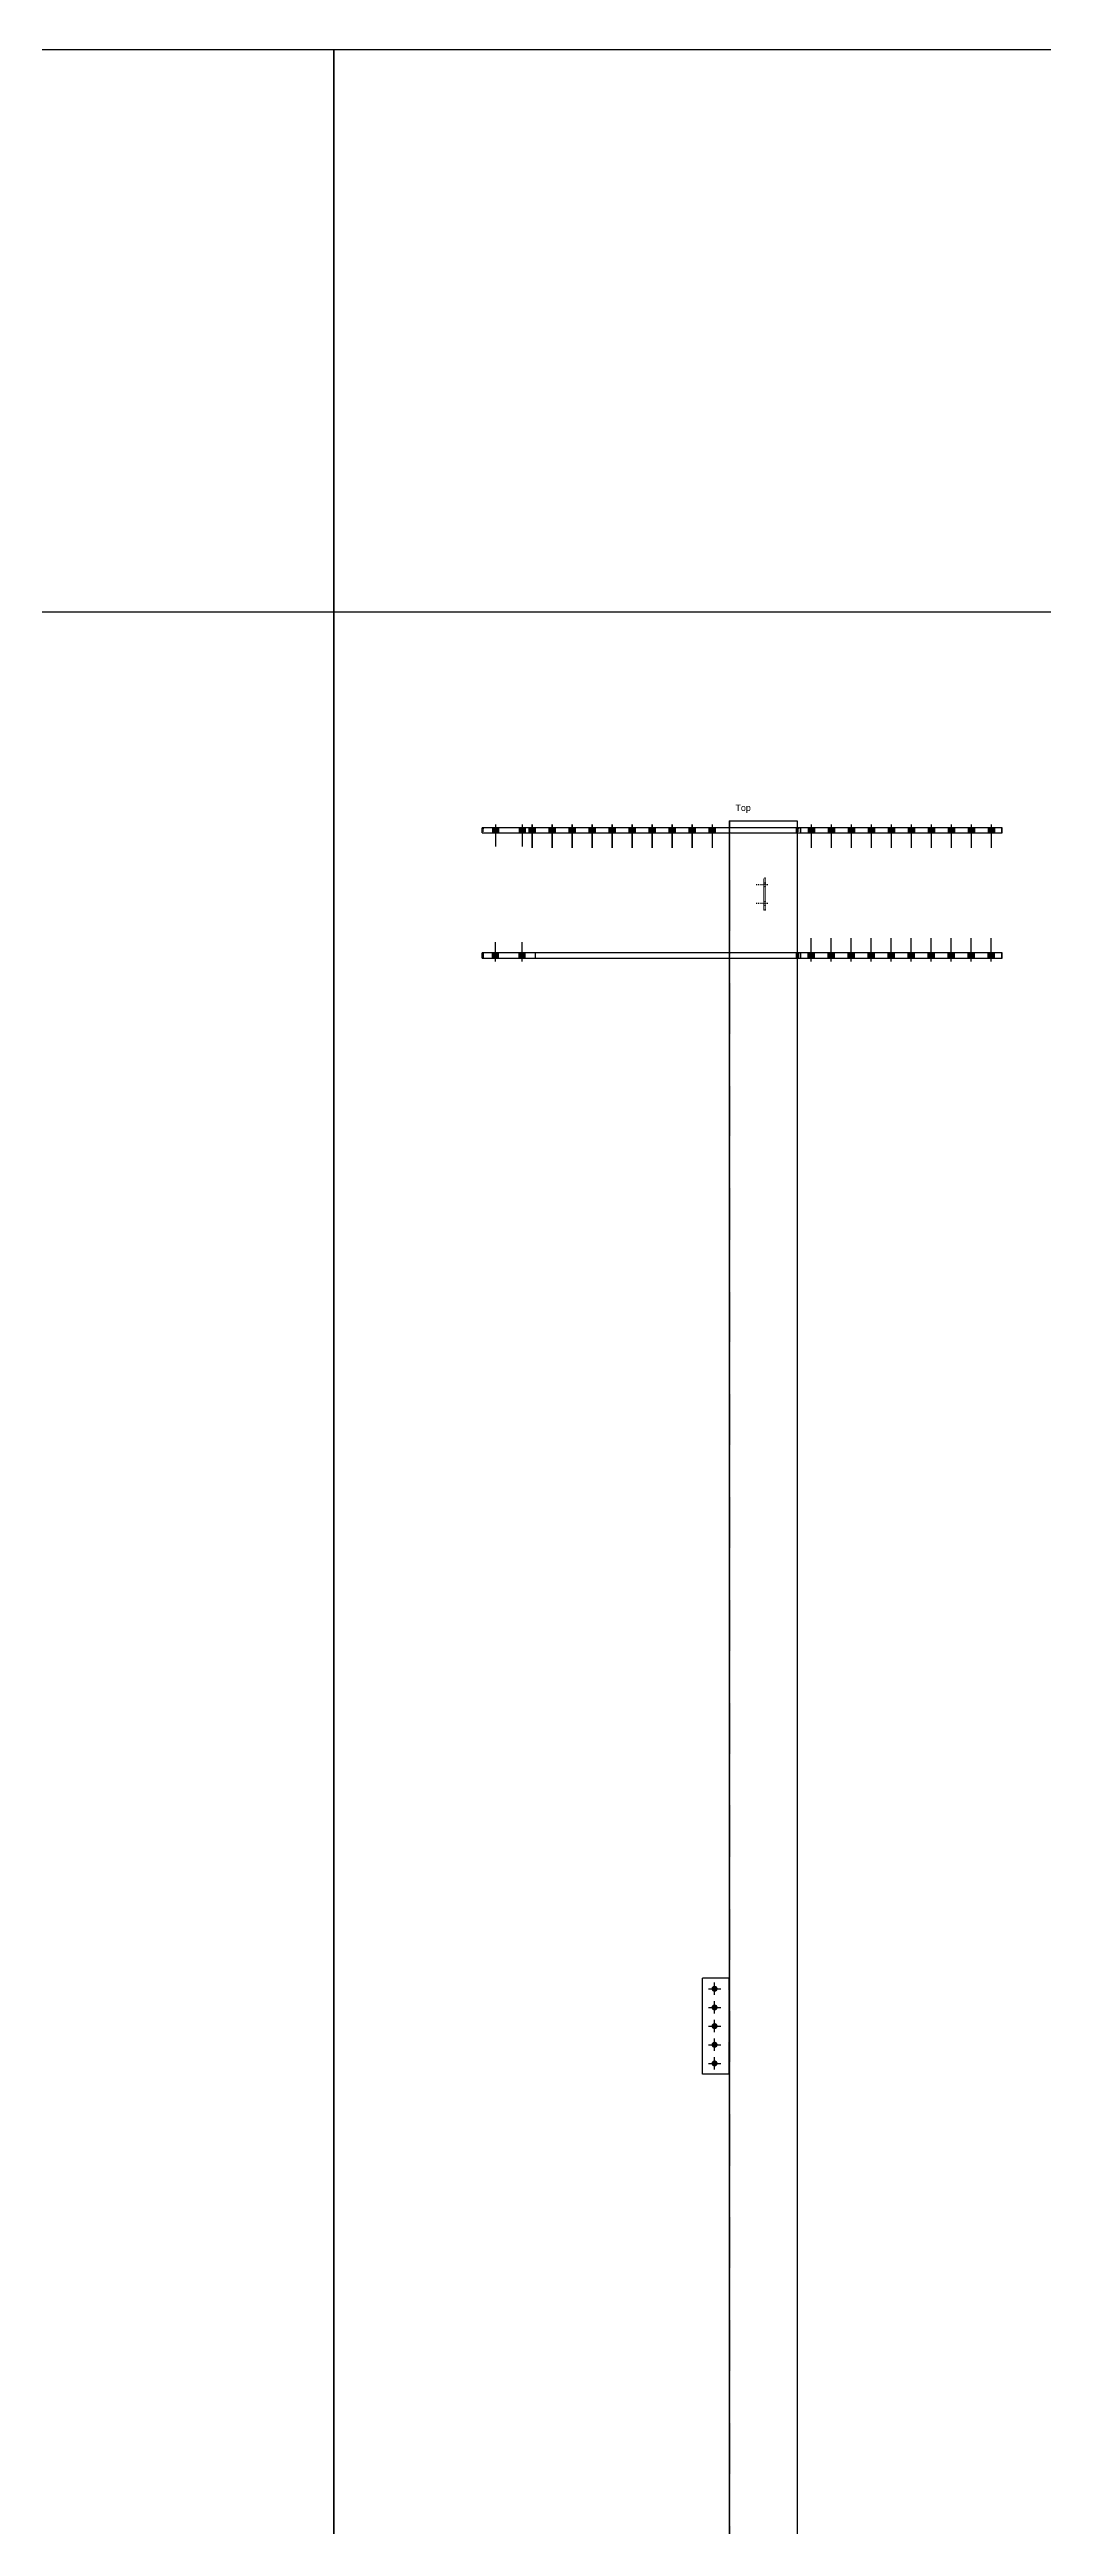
# Model space of a CAD drawing. Header units: millimetres. Extents: x 15962 to 71432, y 9666 to 72266.
# Drawn here: x 56564 to 60291, y 37761 to 47051 of the extents above; entities that cross this region are included whole.
import ezdxf

# ---------------------------------------------------------------- set-up
doc = ezdxf.new("R2010")
doc.units = ezdxf.units.MM
doc.header["$LTSCALE"] = 2
doc.linetypes.add('DXK_LINE_DOT1', pattern=[1.8814, 0.9407, -0.9407])
doc.linetypes.add('DXK_LINE_DOT2', pattern=[3.9198, 1.9599, -1.9599])
doc.styles.add('Arial', font='arial.ttf', dxfattribs={"height": 0.2})

msp = doc.modelspace()

# ---------------------------------------------------------------- hatches: boundary and pattern name
at = {"linetype": 'Continuous'}
for points in [[(58248.1021, 44131.288), (58225.1021, 44131.288), (58225.1021, 44112.288), (58248.1021, 44112.288)], [(58248.1021, 44131.288), (58225.1021, 44131.288), (58225.1021, 44112.288), (58248.1021, 44112.288)], [(58248.1021, 44131.288), (58225.1021, 44131.288), (58225.1021, 44112.288), (58248.1021, 44112.288)], [(58248.1021, 44131.288), (58225.1021, 44131.288), (58225.1021, 44112.288), (58248.1021, 44112.288)], [(58248.1021, 44131.288), (58225.1021, 44131.288), (58225.1021, 44112.288), (58248.1021, 44112.288)], [(58248.1021, 44131.288), (58225.1021, 44131.288), (58225.1021, 44112.288), (58248.1021, 44112.288)], [(58248.1021, 44131.288), (58225.1021, 44131.288), (58225.1021, 44112.288), (58248.1021, 44112.288)], [(58348.1021, 44131.288), (58325.1021, 44131.288), (58325.1021, 44112.288), (58348.1021, 44112.288)], [(58348.1021, 44131.288), (58325.1021, 44131.288), (58325.1021, 44112.288), (58348.1021, 44112.288)], [(58348.1021, 44131.288), (58325.1021, 44131.288), (58325.1021, 44112.288), (58348.1021, 44112.288)], [(58348.1021, 44131.288), (58325.1021, 44131.288), (58325.1021, 44112.288), (58348.1021, 44112.288)], [(58348.1021, 44131.288), (58325.1021, 44131.288), (58325.1021, 44112.288), (58348.1021, 44112.288)], [(58348.1021, 44131.288), (58325.1021, 44131.288), (58325.1021, 44112.288), (58348.1021, 44112.288)], [(58348.1021, 44131.288), (58325.1021, 44131.288), (58325.1021, 44112.288), (58348.1021, 44112.288)], [(58384.4492, 44131.288), (58361.4492, 44131.288), (58361.4492, 44112.288), (58384.4492, 44112.288)], [(58384.8582, 44131.288), (58361.8582, 44131.288), (58361.8582, 44112.288), (58384.8582, 44112.288)], [(58459.449, 44131.288), (58436.449, 44131.288), (58436.449, 44112.288), (58459.449, 44112.288)], [(58459.8579, 44131.288), (58436.8579, 44131.288), (58436.8579, 44112.288), (58459.8579, 44112.288)], [(58534.4487, 44131.288), (58511.4487, 44131.288), (58511.4487, 44112.288), (58534.4487, 44112.288)], [(58534.8576, 44131.288), (58511.8576, 44131.288), (58511.8576, 44112.288), (58534.8576, 44112.288)], [(58609.4484, 44131.288), (58586.4484, 44131.288), (58586.4484, 44112.288), (58609.4484, 44112.288)], [(58609.8574, 44131.288), (58586.8574, 44131.288), (58586.8574, 44112.288), (58609.8574, 44112.288)], [(58684.4481, 44131.288), (58661.4481, 44131.288), (58661.4481, 44112.288), (58684.4481, 44112.288)], [(58684.8571, 44131.288), (58661.8571, 44131.288), (58661.8571, 44112.288), (58684.8571, 44112.288)], [(58759.4478, 44131.288), (58736.4478, 44131.288), (58736.4478, 44112.288), (58759.4478, 44112.288)], [(58759.8568, 44131.288), (58736.8568, 44131.288), (58736.8568, 44112.288), (58759.8568, 44112.288)], [(58834.4476, 44131.288), (58811.4476, 44131.288), (58811.4476, 44112.288), (58834.4476, 44112.288)], [(58834.8565, 44131.288), (58811.8565, 44131.288), (58811.8565, 44112.288), (58834.8565, 44112.288)], [(58909.4473, 44131.288), (58886.4473, 44131.288), (58886.4473, 44112.288), (58909.4473, 44112.288)], [(58909.8562, 44131.288), (58886.8562, 44131.288), (58886.8562, 44112.288), (58909.8562, 44112.288)], [(58984.447, 44131.288), (58961.447, 44131.288), (58961.447, 44112.288), (58984.447, 44112.288)], [(58984.856, 44131.288), (58961.856, 44131.288), (58961.856, 44112.288), (58984.856, 44112.288)], [(59059.4467, 44131.288), (59036.4467, 44131.288), (59036.4467, 44112.288), (59059.4467, 44112.288)], [(59059.8557, 44131.288), (59036.8557, 44131.288), (59036.8557, 44112.288), (59059.8557, 44112.288)], [(59431.5801, 44131.288), (59408.5801, 44131.288), (59408.5801, 44112.288), (59431.5801, 44112.288)], [(59431.6503, 44131.288), (59408.6503, 44131.288), (59408.6503, 44112.288), (59431.6503, 44112.288)], [(59506.5801, 44131.288), (59483.5801, 44131.288), (59483.5801, 44112.288), (59506.5801, 44112.288)], [(59506.6503, 44131.288), (59483.6503, 44131.288), (59483.6503, 44112.288), (59506.6503, 44112.288)], [(59581.5801, 44131.288), (59558.5801, 44131.288), (59558.5801, 44112.288), (59581.5801, 44112.288)], [(59581.6503, 44131.288), (59558.6503, 44131.288), (59558.6503, 44112.288), (59581.6503, 44112.288)], [(59656.5801, 44131.288), (59633.5801, 44131.288), (59633.5801, 44112.288), (59656.5801, 44112.288)], [(59656.6503, 44131.288), (59633.6503, 44131.288), (59633.6503, 44112.288), (59656.6503, 44112.288)], [(59731.5801, 44131.288), (59708.5801, 44131.288), (59708.5801, 44112.288), (59731.5801, 44112.288)], [(59731.6503, 44131.288), (59708.6503, 44131.288), (59708.6503, 44112.288), (59731.6503, 44112.288)], [(59806.5801, 44131.288), (59783.5801, 44131.288), (59783.5801, 44112.288), (59806.5801, 44112.288)], [(59806.6502, 44131.288), (59783.6502, 44131.288), (59783.6502, 44112.288), (59806.6502, 44112.288)], [(59881.5801, 44131.288), (59858.5801, 44131.288), (59858.5801, 44112.288), (59881.5801, 44112.288)], [(59881.6502, 44131.288), (59858.6502, 44131.288), (59858.6502, 44112.288), (59881.6502, 44112.288)], [(59956.5801, 44131.288), (59933.5801, 44131.288), (59933.5801, 44112.288), (59956.5801, 44112.288)], [(59956.6502, 44131.288), (59933.6502, 44131.288), (59933.6502, 44112.288), (59956.6502, 44112.288)], [(60031.5801, 44131.288), (60008.5801, 44131.288), (60008.5801, 44112.288), (60031.5801, 44112.288)], [(60031.6502, 44131.288), (60008.6502, 44131.288), (60008.6502, 44112.288), (60031.6502, 44112.288)], [(60106.5801, 44131.288), (60083.5801, 44131.288), (60083.5801, 44112.288), (60106.5801, 44112.288)], [(60106.6502, 44131.288), (60083.6502, 44131.288), (60083.6502, 44112.288), (60106.6502, 44112.288)], [(58225.1021, 43643.288), (58248.1021, 43643.288), (58248.1021, 43662.288), (58225.1021, 43662.288)], [(58225.1021, 43643.288), (58248.1021, 43643.288), (58248.1021, 43662.288), (58225.1021, 43662.288)], [(58225.1021, 43643.288), (58248.1021, 43643.288), (58248.1021, 43662.288), (58225.1021, 43662.288)], [(58225.1021, 43643.288), (58248.1021, 43643.288), (58248.1021, 43662.288), (58225.1021, 43662.288)], [(58225.1021, 43643.288), (58248.1021, 43643.288), (58248.1021, 43662.288), (58225.1021, 43662.288)], [(58225.1021, 43643.288), (58248.1021, 43643.288), (58248.1021, 43662.288), (58225.1021, 43662.288)], [(58225.1021, 43643.288), (58248.1021, 43643.288), (58248.1021, 43662.288), (58225.1021, 43662.288)], [(58325.1021, 43643.288), (58348.1021, 43643.288), (58348.1021, 43662.288), (58325.1021, 43662.288)], [(58325.1021, 43643.288), (58348.1021, 43643.288), (58348.1021, 43662.288), (58325.1021, 43662.288)], [(58325.1021, 43643.288), (58348.1021, 43643.288), (58348.1021, 43662.288), (58325.1021, 43662.288)], [(58325.1021, 43643.288), (58348.1021, 43643.288), (58348.1021, 43662.288), (58325.1021, 43662.288)], [(58325.1021, 43643.288), (58348.1021, 43643.288), (58348.1021, 43662.288), (58325.1021, 43662.288)], [(58325.1021, 43643.288), (58348.1021, 43643.288), (58348.1021, 43662.288), (58325.1021, 43662.288)], [(58325.1021, 43643.288), (58348.1021, 43643.288), (58348.1021, 43662.288), (58325.1021, 43662.288)], [(59431.5801, 43662.288), (59408.5801, 43662.288), (59408.5801, 43643.288), (59431.5801, 43643.288)], [(59431.6503, 43662.288), (59408.6503, 43662.288), (59408.6503, 43643.288), (59431.6503, 43643.288)], [(59506.5801, 43662.288), (59483.5801, 43662.288), (59483.5801, 43643.288), (59506.5801, 43643.288)], [(59506.6503, 43662.288), (59483.6503, 43662.288), (59483.6503, 43643.288), (59506.6503, 43643.288)], [(59581.5801, 43662.288), (59558.5801, 43662.288), (59558.5801, 43643.288), (59581.5801, 43643.288)], [(59581.6503, 43662.288), (59558.6503, 43662.288), (59558.6503, 43643.288), (59581.6503, 43643.288)], [(59656.5801, 43662.288), (59633.5801, 43662.288), (59633.5801, 43643.288), (59656.5801, 43643.288)], [(59656.6503, 43662.288), (59633.6503, 43662.288), (59633.6503, 43643.288), (59656.6503, 43643.288)], [(59731.5801, 43662.288), (59708.5801, 43662.288), (59708.5801, 43643.288), (59731.5801, 43643.288)], [(59731.6503, 43662.288), (59708.6503, 43662.288), (59708.6503, 43643.288), (59731.6503, 43643.288)], [(59806.5801, 43662.288), (59783.5801, 43662.288), (59783.5801, 43643.288), (59806.5801, 43643.288)], [(59806.6502, 43662.288), (59783.6502, 43662.288), (59783.6502, 43643.288), (59806.6502, 43643.288)], [(59881.5801, 43662.288), (59858.5801, 43662.288), (59858.5801, 43643.288), (59881.5801, 43643.288)], [(59881.6502, 43662.288), (59858.6502, 43662.288), (59858.6502, 43643.288), (59881.6502, 43643.288)], [(59956.5801, 43662.288), (59933.5801, 43662.288), (59933.5801, 43643.288), (59956.5801, 43643.288)], [(59956.6502, 43662.288), (59933.6502, 43662.288), (59933.6502, 43643.288), (59956.6502, 43643.288)], [(60031.5801, 43662.288), (60008.5801, 43662.288), (60008.5801, 43643.288), (60031.5801, 43643.288)], [(60031.6502, 43662.288), (60008.6502, 43662.288), (60008.6502, 43643.288), (60031.6502, 43643.288)], [(60106.5801, 43662.288), (60083.5801, 43662.288), (60083.5801, 43643.288), (60106.5801, 43643.288)], [(60106.6502, 43662.288), (60083.6502, 43662.288), (60083.6502, 43643.288), (60106.6502, 43643.288)], [(59046.1503, 39777.288, -1), (59069.1503, 39777.288, -1)], [(59046.1503, 39707.288, -1), (59069.1503, 39707.288, -1)], [(59046.1503, 39637.288, -1), (59069.1503, 39637.288, -1)], [(59046.1503, 39567.288, -1), (59069.1503, 39567.288, -1)], [(59046.1503, 39497.288, -1), (59069.1503, 39497.288, -1)]]:
    msp.add_hatch(color=3, dxfattribs=at).paths.add_polyline_path(points)

# ---------------------------------------------------------------- linework, layer by layer
for p, q in [((48637.8663, 44941.3608), (57629.5979, 44941.3608)), ((57629.5979, 44941.3608), (66621.3295, 44941.3608))]:
    msp.add_line(p, q)
at = {"color": 7, "linetype": 'Continuous'}
for p, q in [((58186.3406, 44112.288), (58186.3406, 44131.288)), ((59376.7159, 44131.288), (58186.3406, 44131.288)), ((58386.343, 44112.288), (58386.343, 44131.288)), ((59365.3492, 44112.288), (59365.3492, 44131.288)), ((59367.6503, 44157.288), (59367.6503, 44131.288)), ((60135.0306, 44131.288), (59376.7159, 44131.288)), ((59380.5008, 44112.288), (59380.5008, 44131.288)), ((60135.0306, 44112.288), (60135.0306, 44131.288)), ((60135.0306, 44131.288), (60135.2705, 44131.288)), ((60135.2705, 44131.288), (60135.0306, 44131.288)), ((60135.2705, 44112.288), (60135.2705, 44131.288)), ((58186.3406, 44112.288), (60135.2705, 44112.288)), ((59112.6503, 44112.288), (59112.6503, 43662.288)), ((59367.6503, 44112.288), (59367.6503, 43662.288)), ((58186.3406, 43643.288), (58186.3406, 43662.288)), ((59376.7159, 43662.288), (58186.3406, 43662.288)), ((58186.3406, 43643.288), (60135.2705, 43643.288)), ((58386.343, 43643.288), (58386.343, 43662.288)), ((59112.6503, 43643.288), (59112.6503, 33962.288)), ((59365.3492, 43643.288), (59365.3492, 43662.288)), ((59367.6503, 43643.288), (59367.6503, 33962.288)), ((60135.0306, 43662.288), (59376.7159, 43662.288)), ((59380.5008, 43643.288), (59380.5008, 43662.288)), ((60135.0306, 43643.288), (60135.0306, 43662.288)), ((60135.0306, 43662.288), (60135.2705, 43662.288)), ((60135.2705, 43662.288), (60135.0306, 43662.288)), ((60135.2705, 43643.288), (60135.2705, 43662.288)), ((59012.6497, 39457.288), (59012.6497, 39817.288)), ((59112.6497, 39817.288), (59012.6497, 39817.288)), ((59112.6497, 39457.288), (59012.6497, 39457.288))]:
    msp.add_line(p, q, dxfattribs=at)
at = {"color": 7, "linetype": 'DXK_LINE_DOT1'}
for p, q in [((58191.2233, 44112.288), (58191.2233, 44131.288)), ((58386.3452, 44112.288), (58386.3452, 44131.288)), ((59112.6503, 44131.288), (59112.6503, 44112.288)), ((59112.6503, 44131.288), (59112.6503, 44112.288)), ((59366.6503, 44157.288), (59366.6503, 28907.288)), ((59367.6503, 44112.288), (59367.6503, 44131.288)), ((59367.6503, 44131.288), (59367.6503, 44112.288)), ((59372.9317, 44112.288), (59372.9317, 44131.288)), ((59376.7159, 44131.288), (59380.5008, 44131.288)), ((59242.7942, 43822.288), (59242.7942, 43942.288)), ((59248.7942, 43942.288), (59242.7942, 43942.288)), ((59248.7942, 43822.288), (59248.7942, 43942.288)), ((59248.7942, 43822.288), (59242.7942, 43822.288)), ((58191.2234, 43643.288), (58191.2234, 43662.288)), ((58386.3452, 43643.288), (58386.3452, 43662.288)), ((59112.6503, 43662.288), (59112.6503, 43643.288)), ((59112.6503, 43662.288), (59112.6503, 43643.288)), ((59367.6503, 43643.288), (59367.6503, 43662.288)), ((59367.6503, 43662.288), (59367.6503, 43643.288)), ((59372.9317, 43643.288), (59372.9317, 43662.288)), ((59376.7159, 43662.288), (59380.5008, 43662.288)), ((59112.6497, 39457.288), (59112.6497, 39817.288))]:
    msp.add_line(p, q, dxfattribs=at)
at = {"color": 3, "linetype": 'Continuous'}
for p, q in [((58225.1021, 44131.288), (58225.1021, 44112.288)), ((58225.1021, 44131.288), (58225.1021, 44112.288)), ((58225.1021, 44131.288), (58225.1021, 44112.288)), ((58225.1021, 44131.288), (58225.1021, 44112.288)), ((58225.1021, 44131.288), (58225.1021, 44112.288)), ((58225.1021, 44131.288), (58225.1021, 44112.288)), ((58225.1021, 44131.288), (58225.1021, 44112.288)), ((58236.6021, 44144.488), (58236.6021, 44061.288)), ((58236.6021, 44144.488), (58236.6021, 44061.288)), ((58236.6021, 44144.488), (58236.6021, 44061.288)), ((58236.6021, 44144.488), (58236.6021, 44061.288)), ((58236.6021, 44144.488), (58236.6021, 44061.288)), ((58236.6021, 44144.488), (58236.6021, 44061.288)), ((58236.6021, 44144.488), (58236.6021, 44061.288)), ((58248.1021, 44131.288), (58248.1021, 44112.288)), ((58248.1021, 44131.288), (58248.1021, 44112.288)), ((58248.1021, 44131.288), (58248.1021, 44112.288)), ((58248.1021, 44131.288), (58248.1021, 44112.288)), ((58248.1021, 44131.288), (58248.1021, 44112.288)), ((58248.1021, 44131.288), (58248.1021, 44112.288)), ((58248.1021, 44131.288), (58248.1021, 44112.288)), ((58325.1021, 44131.288), (58325.1021, 44112.288)), ((58325.1021, 44131.288), (58325.1021, 44112.288)), ((58325.1021, 44131.288), (58325.1021, 44112.288)), ((58325.1021, 44131.288), (58325.1021, 44112.288)), ((58325.1021, 44131.288), (58325.1021, 44112.288)), ((58325.1021, 44131.288), (58325.1021, 44112.288)), ((58325.1021, 44131.288), (58325.1021, 44112.288)), ((58336.6021, 44144.488), (58336.6021, 44061.288)), ((58336.6021, 44144.488), (58336.6021, 44061.288)), ((58336.6021, 44144.488), (58336.6021, 44061.288)), ((58336.6021, 44144.488), (58336.6021, 44061.288)), ((58336.6021, 44144.488), (58336.6021, 44061.288)), ((58336.6021, 44144.488), (58336.6021, 44061.288)), ((58336.6021, 44144.488), (58336.6021, 44061.288)), ((58348.1021, 44131.288), (58348.1021, 44112.288)), ((58348.1021, 44131.288), (58348.1021, 44112.288)), ((58348.1021, 44131.288), (58348.1021, 44112.288)), ((58348.1021, 44131.288), (58348.1021, 44112.288)), ((58348.1021, 44131.288), (58348.1021, 44112.288)), ((58348.1021, 44131.288), (58348.1021, 44112.288)), ((58348.1021, 44131.288), (58348.1021, 44112.288)), ((58361.4492, 44131.288), (58361.4492, 44112.288)), ((58361.8582, 44131.288), (58361.8582, 44112.288)), ((58372.9492, 44144.488), (58372.9492, 44056.288)), ((58373.3582, 44144.488), (58373.3582, 44056.288)), ((58384.4492, 44131.288), (58384.4492, 44112.288)), ((58384.8582, 44131.288), (58384.8582, 44112.288)), ((58436.449, 44131.288), (58436.449, 44112.288)), ((58436.8579, 44131.288), (58436.8579, 44112.288)), ((58447.949, 44144.488), (58447.949, 44056.288)), ((58448.3579, 44144.488), (58448.3579, 44056.288)), ((58459.449, 44131.288), (58459.449, 44112.288)), ((58459.8579, 44131.288), (58459.8579, 44112.288)), ((58511.4487, 44131.288), (58511.4487, 44112.288)), ((58511.8576, 44131.288), (58511.8576, 44112.288)), ((58522.9487, 44144.488), (58522.9487, 44056.288)), ((58523.3576, 44144.488), (58523.3576, 44056.288)), ((58534.4487, 44131.288), (58534.4487, 44112.288)), ((58534.8576, 44131.288), (58534.8576, 44112.288)), ((58586.4484, 44131.288), (58586.4484, 44112.288)), ((58586.8574, 44131.288), (58586.8574, 44112.288)), ((58597.9484, 44144.488), (58597.9484, 44056.288)), ((58598.3574, 44144.488), (58598.3574, 44056.288)), ((58609.4484, 44131.288), (58609.4484, 44112.288)), ((58609.8574, 44131.288), (58609.8574, 44112.288)), ((58661.4481, 44131.288), (58661.4481, 44112.288)), ((58661.8571, 44131.288), (58661.8571, 44112.288)), ((58672.9481, 44144.488), (58672.9481, 44056.288)), ((58673.3571, 44144.488), (58673.3571, 44056.288)), ((58684.4481, 44131.288), (58684.4481, 44112.288)), ((58684.8571, 44131.288), (58684.8571, 44112.288)), ((58736.4478, 44131.288), (58736.4478, 44112.288)), ((58736.8568, 44131.288), (58736.8568, 44112.288)), ((58747.9478, 44144.488), (58747.9478, 44056.288)), ((58748.3568, 44144.488), (58748.3568, 44056.288)), ((58759.4478, 44131.288), (58759.4478, 44112.288)), ((58759.8568, 44131.288), (58759.8568, 44112.288)), ((58811.4476, 44131.288), (58811.4476, 44112.288)), ((58811.8565, 44131.288), (58811.8565, 44112.288)), ((58822.9476, 44144.488), (58822.9476, 44056.288)), ((58823.3565, 44144.488), (58823.3565, 44056.288)), ((58834.4476, 44131.288), (58834.4476, 44112.288)), ((58834.8565, 44131.288), (58834.8565, 44112.288)), ((58886.4473, 44131.288), (58886.4473, 44112.288)), ((58886.8562, 44131.288), (58886.8562, 44112.288)), ((58897.9473, 44144.488), (58897.9473, 44056.288)), ((58898.3562, 44144.488), (58898.3562, 44056.288)), ((58909.4473, 44131.288), (58909.4473, 44112.288)), ((58909.8562, 44131.288), (58909.8562, 44112.288)), ((58961.447, 44131.288), (58961.447, 44112.288)), ((58961.856, 44131.288), (58961.856, 44112.288)), ((58972.947, 44144.488), (58972.947, 44056.288)), ((58973.356, 44144.488), (58973.356, 44056.288)), ((58984.447, 44131.288), (58984.447, 44112.288)), ((58984.856, 44131.288), (58984.856, 44112.288)), ((59036.4467, 44131.288), (59036.4467, 44112.288)), ((59036.8557, 44131.288), (59036.8557, 44112.288)), ((59047.9467, 44144.488), (59047.9467, 44056.288)), ((59048.3557, 44144.488), (59048.3557, 44056.288)), ((59059.4467, 44131.288), (59059.4467, 44112.288)), ((59059.8557, 44131.288), (59059.8557, 44112.288)), ((59408.5801, 44131.288), (59408.5801, 44112.288)), ((59408.6503, 44131.288), (59408.6503, 44112.288)), ((59420.0801, 44144.488), (59420.0801, 44056.288)), ((59420.1503, 44144.488), (59420.1503, 44056.288)), ((59431.5801, 44131.288), (59431.5801, 44112.288)), ((59431.6503, 44131.288), (59431.6503, 44112.288)), ((59483.5801, 44131.288), (59483.5801, 44112.288)), ((59483.6503, 44131.288), (59483.6503, 44112.288)), ((59495.0801, 44144.488), (59495.0801, 44056.288)), ((59495.1503, 44144.488), (59495.1503, 44056.288)), ((59506.5801, 44131.288), (59506.5801, 44112.288)), ((59506.6503, 44131.288), (59506.6503, 44112.288)), ((59558.5801, 44131.288), (59558.5801, 44112.288)), ((59558.6503, 44131.288), (59558.6503, 44112.288)), ((59570.0801, 44144.488), (59570.0801, 44056.288)), ((59570.1503, 44144.488), (59570.1503, 44056.288)), ((59581.5801, 44131.288), (59581.5801, 44112.288)), ((59581.6503, 44131.288), (59581.6503, 44112.288)), ((59633.5801, 44131.288), (59633.5801, 44112.288)), ((59633.6503, 44131.288), (59633.6503, 44112.288)), ((59645.0801, 44144.488), (59645.0801, 44056.288)), ((59645.1503, 44144.488), (59645.1503, 44056.288)), ((59656.5801, 44131.288), (59656.5801, 44112.288)), ((59656.6503, 44131.288), (59656.6503, 44112.288)), ((59708.5801, 44131.288), (59708.5801, 44112.288)), ((59708.6503, 44131.288), (59708.6503, 44112.288)), ((59720.0801, 44144.488), (59720.0801, 44056.288)), ((59720.1503, 44144.488), (59720.1503, 44056.288)), ((59731.5801, 44131.288), (59731.5801, 44112.288)), ((59731.6503, 44131.288), (59731.6503, 44112.288)), ((59783.5801, 44131.288), (59783.5801, 44112.288)), ((59783.6502, 44131.288), (59783.6502, 44112.288)), ((59795.0801, 44144.488), (59795.0801, 44056.288)), ((59795.1502, 44144.488), (59795.1502, 44056.288)), ((59806.5801, 44131.288), (59806.5801, 44112.288)), ((59806.6502, 44131.288), (59806.6502, 44112.288)), ((59858.5801, 44131.288), (59858.5801, 44112.288)), ((59858.6502, 44131.288), (59858.6502, 44112.288)), ((59870.0801, 44144.488), (59870.0801, 44056.288)), ((59870.1502, 44144.488), (59870.1502, 44056.288)), ((59881.5801, 44131.288), (59881.5801, 44112.288)), ((59881.6502, 44131.288), (59881.6502, 44112.288)), ((59933.5801, 44131.288), (59933.5801, 44112.288)), ((59933.6502, 44131.288), (59933.6502, 44112.288)), ((59945.0801, 44144.488), (59945.0801, 44056.288)), ((59945.1502, 44144.488), (59945.1502, 44056.288)), ((59956.5801, 44131.288), (59956.5801, 44112.288)), ((59956.6502, 44131.288), (59956.6502, 44112.288)), ((60008.5801, 44131.288), (60008.5801, 44112.288)), ((60008.6502, 44131.288), (60008.6502, 44112.288)), ((60020.0801, 44144.488), (60020.0801, 44056.288)), ((60020.1502, 44144.488), (60020.1502, 44056.288)), ((60031.5801, 44131.288), (60031.5801, 44112.288)), ((60031.6502, 44131.288), (60031.6502, 44112.288)), ((60083.5801, 44131.288), (60083.5801, 44112.288)), ((60083.6502, 44131.288), (60083.6502, 44112.288)), ((60095.0801, 44144.488), (60095.0801, 44056.288)), ((60095.1502, 44144.488), (60095.1502, 44056.288)), ((60106.5801, 44131.288), (60106.5801, 44112.288)), ((60106.6502, 44131.288), (60106.6502, 44112.288)), ((58236.6021, 43630.088), (58236.6021, 43703.288)), ((58236.6021, 43630.088), (58236.6021, 43703.288)), ((58236.6021, 43630.088), (58236.6021, 43703.288)), ((58236.6021, 43630.088), (58236.6021, 43703.288)), ((58236.6021, 43630.088), (58236.6021, 43703.288)), ((58236.6021, 43630.088), (58236.6021, 43703.288)), ((58236.6021, 43630.088), (58236.6021, 43703.288)), ((58336.6021, 43630.088), (58336.6021, 43703.288)), ((58336.6021, 43630.088), (58336.6021, 43703.288)), ((58336.6021, 43630.088), (58336.6021, 43703.288)), ((58336.6021, 43630.088), (58336.6021, 43703.288)), ((58336.6021, 43630.088), (58336.6021, 43703.288)), ((58336.6021, 43630.088), (58336.6021, 43703.288)), ((58336.6021, 43630.088), (58336.6021, 43703.288)), ((59420.0801, 43630.088), (59420.0801, 43718.288)), ((59420.1503, 43630.088), (59420.1503, 43718.288)), ((59495.0801, 43630.088), (59495.0801, 43718.288)), ((59495.1503, 43630.088), (59495.1503, 43718.288)), ((59570.0801, 43630.088), (59570.0801, 43718.288)), ((59570.1503, 43630.088), (59570.1503, 43718.288)), ((59645.0801, 43630.088), (59645.0801, 43718.288)), ((59645.1503, 43630.088), (59645.1503, 43718.288)), ((59720.0801, 43630.088), (59720.0801, 43718.288)), ((59720.1503, 43630.088), (59720.1503, 43718.288)), ((59795.0801, 43630.088), (59795.0801, 43718.288)), ((59795.1502, 43630.088), (59795.1502, 43718.288)), ((59870.0801, 43630.088), (59870.0801, 43718.288)), ((59870.1502, 43630.088), (59870.1502, 43718.288)), ((59945.0801, 43630.088), (59945.0801, 43718.288)), ((59945.1502, 43630.088), (59945.1502, 43718.288)), ((60020.0801, 43630.088), (60020.0801, 43718.288)), ((60020.1502, 43630.088), (60020.1502, 43718.288)), ((60095.0801, 43630.088), (60095.0801, 43718.288)), ((60095.1502, 43630.088), (60095.1502, 43718.288)), ((58225.1021, 43643.288), (58225.1021, 43662.288)), ((58225.1021, 43643.288), (58225.1021, 43662.288)), ((58225.1021, 43643.288), (58225.1021, 43662.288)), ((58225.1021, 43643.288), (58225.1021, 43662.288)), ((58225.1021, 43643.288), (58225.1021, 43662.288)), ((58225.1021, 43643.288), (58225.1021, 43662.288)), ((58225.1021, 43643.288), (58225.1021, 43662.288)), ((58248.1021, 43643.288), (58248.1021, 43662.288)), ((58248.1021, 43643.288), (58248.1021, 43662.288)), ((58248.1021, 43643.288), (58248.1021, 43662.288)), ((58248.1021, 43643.288), (58248.1021, 43662.288)), ((58248.1021, 43643.288), (58248.1021, 43662.288)), ((58248.1021, 43643.288), (58248.1021, 43662.288)), ((58248.1021, 43643.288), (58248.1021, 43662.288)), ((58325.1021, 43643.288), (58325.1021, 43662.288)), ((58325.1021, 43643.288), (58325.1021, 43662.288)), ((58325.1021, 43643.288), (58325.1021, 43662.288)), ((58325.1021, 43643.288), (58325.1021, 43662.288)), ((58325.1021, 43643.288), (58325.1021, 43662.288)), ((58325.1021, 43643.288), (58325.1021, 43662.288)), ((58325.1021, 43643.288), (58325.1021, 43662.288)), ((58348.1021, 43643.288), (58348.1021, 43662.288)), ((58348.1021, 43643.288), (58348.1021, 43662.288)), ((58348.1021, 43643.288), (58348.1021, 43662.288)), ((58348.1021, 43643.288), (58348.1021, 43662.288)), ((58348.1021, 43643.288), (58348.1021, 43662.288)), ((58348.1021, 43643.288), (58348.1021, 43662.288)), ((58348.1021, 43643.288), (58348.1021, 43662.288)), ((59408.5801, 43643.288), (59408.5801, 43662.288)), ((59408.6503, 43643.288), (59408.6503, 43662.288)), ((59431.5801, 43643.288), (59431.5801, 43662.288)), ((59431.6503, 43643.288), (59431.6503, 43662.288)), ((59483.5801, 43643.288), (59483.5801, 43662.288)), ((59483.6503, 43643.288), (59483.6503, 43662.288)), ((59506.5801, 43643.288), (59506.5801, 43662.288)), ((59506.6503, 43643.288), (59506.6503, 43662.288)), ((59558.5801, 43643.288), (59558.5801, 43662.288)), ((59558.6503, 43643.288), (59558.6503, 43662.288)), ((59581.5801, 43643.288), (59581.5801, 43662.288)), ((59581.6503, 43643.288), (59581.6503, 43662.288)), ((59633.5801, 43643.288), (59633.5801, 43662.288)), ((59633.6503, 43643.288), (59633.6503, 43662.288)), ((59656.5801, 43643.288), (59656.5801, 43662.288)), ((59656.6503, 43643.288), (59656.6503, 43662.288)), ((59708.5801, 43643.288), (59708.5801, 43662.288)), ((59708.6503, 43643.288), (59708.6503, 43662.288)), ((59731.5801, 43643.288), (59731.5801, 43662.288)), ((59731.6503, 43643.288), (59731.6503, 43662.288)), ((59783.5801, 43643.288), (59783.5801, 43662.288)), ((59783.6502, 43643.288), (59783.6502, 43662.288)), ((59806.5801, 43643.288), (59806.5801, 43662.288)), ((59806.6502, 43643.288), (59806.6502, 43662.288)), ((59858.5801, 43643.288), (59858.5801, 43662.288)), ((59858.6502, 43643.288), (59858.6502, 43662.288)), ((59881.5801, 43643.288), (59881.5801, 43662.288)), ((59881.6502, 43643.288), (59881.6502, 43662.288)), ((59933.5801, 43643.288), (59933.5801, 43662.288)), ((59933.6502, 43643.288), (59933.6502, 43662.288)), ((59956.5801, 43643.288), (59956.5801, 43662.288)), ((59956.6502, 43643.288), (59956.6502, 43662.288)), ((60008.5801, 43643.288), (60008.5801, 43662.288)), ((60008.6502, 43643.288), (60008.6502, 43662.288)), ((60031.5801, 43643.288), (60031.5801, 43662.288)), ((60031.6502, 43643.288), (60031.6502, 43662.288)), ((60083.5801, 43643.288), (60083.5801, 43662.288)), ((60083.6502, 43643.288), (60083.6502, 43662.288)), ((60106.5801, 43643.288), (60106.5801, 43662.288)), ((60106.6502, 43643.288), (60106.6502, 43662.288)), ((59034.6503, 39777.288), (59080.6503, 39777.288)), ((59057.6503, 39754.288), (59057.6503, 39800.288)), ((59034.6503, 39707.288), (59080.6503, 39707.288)), ((59057.6503, 39684.288), (59057.6503, 39730.288)), ((59034.6503, 39637.288), (59080.6503, 39637.288)), ((59057.6503, 39614.288), (59057.6503, 39660.288)), ((59057.6503, 39544.288), (59057.6503, 39590.288)), ((59034.6503, 39567.288), (59080.6503, 39567.288)), ((59034.6503, 39497.288), (59080.6503, 39497.288)), ((59057.6503, 39474.288), (59057.6503, 39520.288))]:
    msp.add_line(p, q, dxfattribs=at)
at = {"color": 3, "linetype": 'DXK_LINE_DOT2'}
for p, q in [((59256.7142, 43917.288), (59213.7942, 43917.288)), ((59256.7142, 43917.288), (59213.7942, 43917.288)), ((59248.7942, 43924.288), (59242.7942, 43924.288)), ((59248.7942, 43924.288), (59242.7942, 43924.288)), ((59248.7942, 43910.288), (59242.7942, 43910.288)), ((59248.7942, 43910.288), (59242.7942, 43910.288)), ((59248.7942, 43854.288), (59242.7942, 43854.288)), ((59248.7942, 43854.288), (59242.7942, 43854.288)), ((59256.7142, 43847.288), (59213.7942, 43847.288)), ((59256.7142, 43847.288), (59213.7942, 43847.288)), ((59248.7942, 43840.288), (59242.7942, 43840.288)), ((59248.7942, 43840.288), (59242.7942, 43840.288))]:
    msp.add_line(p, q, dxfattribs=at)
for points in [[(48637.8663, 47050.6489), (57629.5979, 47050.6489), (57629.5979, 28358.4557), (48637.8663, 28358.4557)], [(57629.5979, 47050.6489), (66621.3295, 47050.6489), (66621.3295, 28358.4557), (57629.5979, 28358.4557)]]:
    msp.add_lwpolyline(points, close=True)

# ---------------------------------------------------------------- next in the draw order: wipeouts: each hides what was drawn before it
at = {"color": 0, "linetype": 'Continuous'}
msp.add_wipeout([(59193.3471, 44194.788), (59193.3471, 44219.788), (59135.9252, 44219.788), (59135.9252, 44194.788)], dxfattribs=at)

# ---------------------------------------------------------------- next in the draw order: linework, layer by layer
at = {"color": 7, "linetype": 'Continuous'}
for q in [(59367.6503, 44157.288), (59112.6503, 44131.288)]:
    msp.add_line((59112.6503, 44157.288), q, dxfattribs=at)
at = {"color": 7, "linetype": 'DXK_LINE_DOT1'}
msp.add_line((59113.6503, 44157.288), (59113.6503, 28907.288), dxfattribs=at)

# ---------------------------------------------------------------- next in the draw order: texts
at = {"color": 96, "linetype": 'Continuous', "style": 'Arial'}
msp.add_text('Top', height=23.87695, dxfattribs=at).set_placement((59135.9252, 44194.788))

doc.saveas('drawing.dxf')
